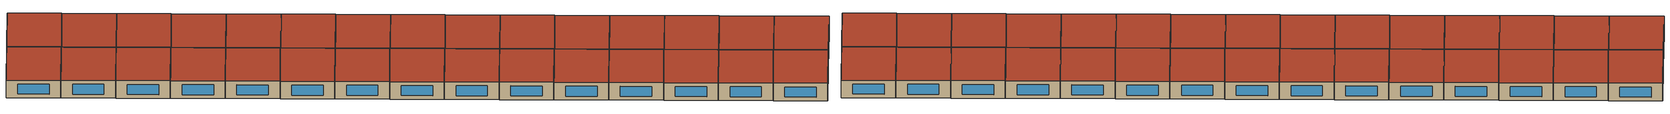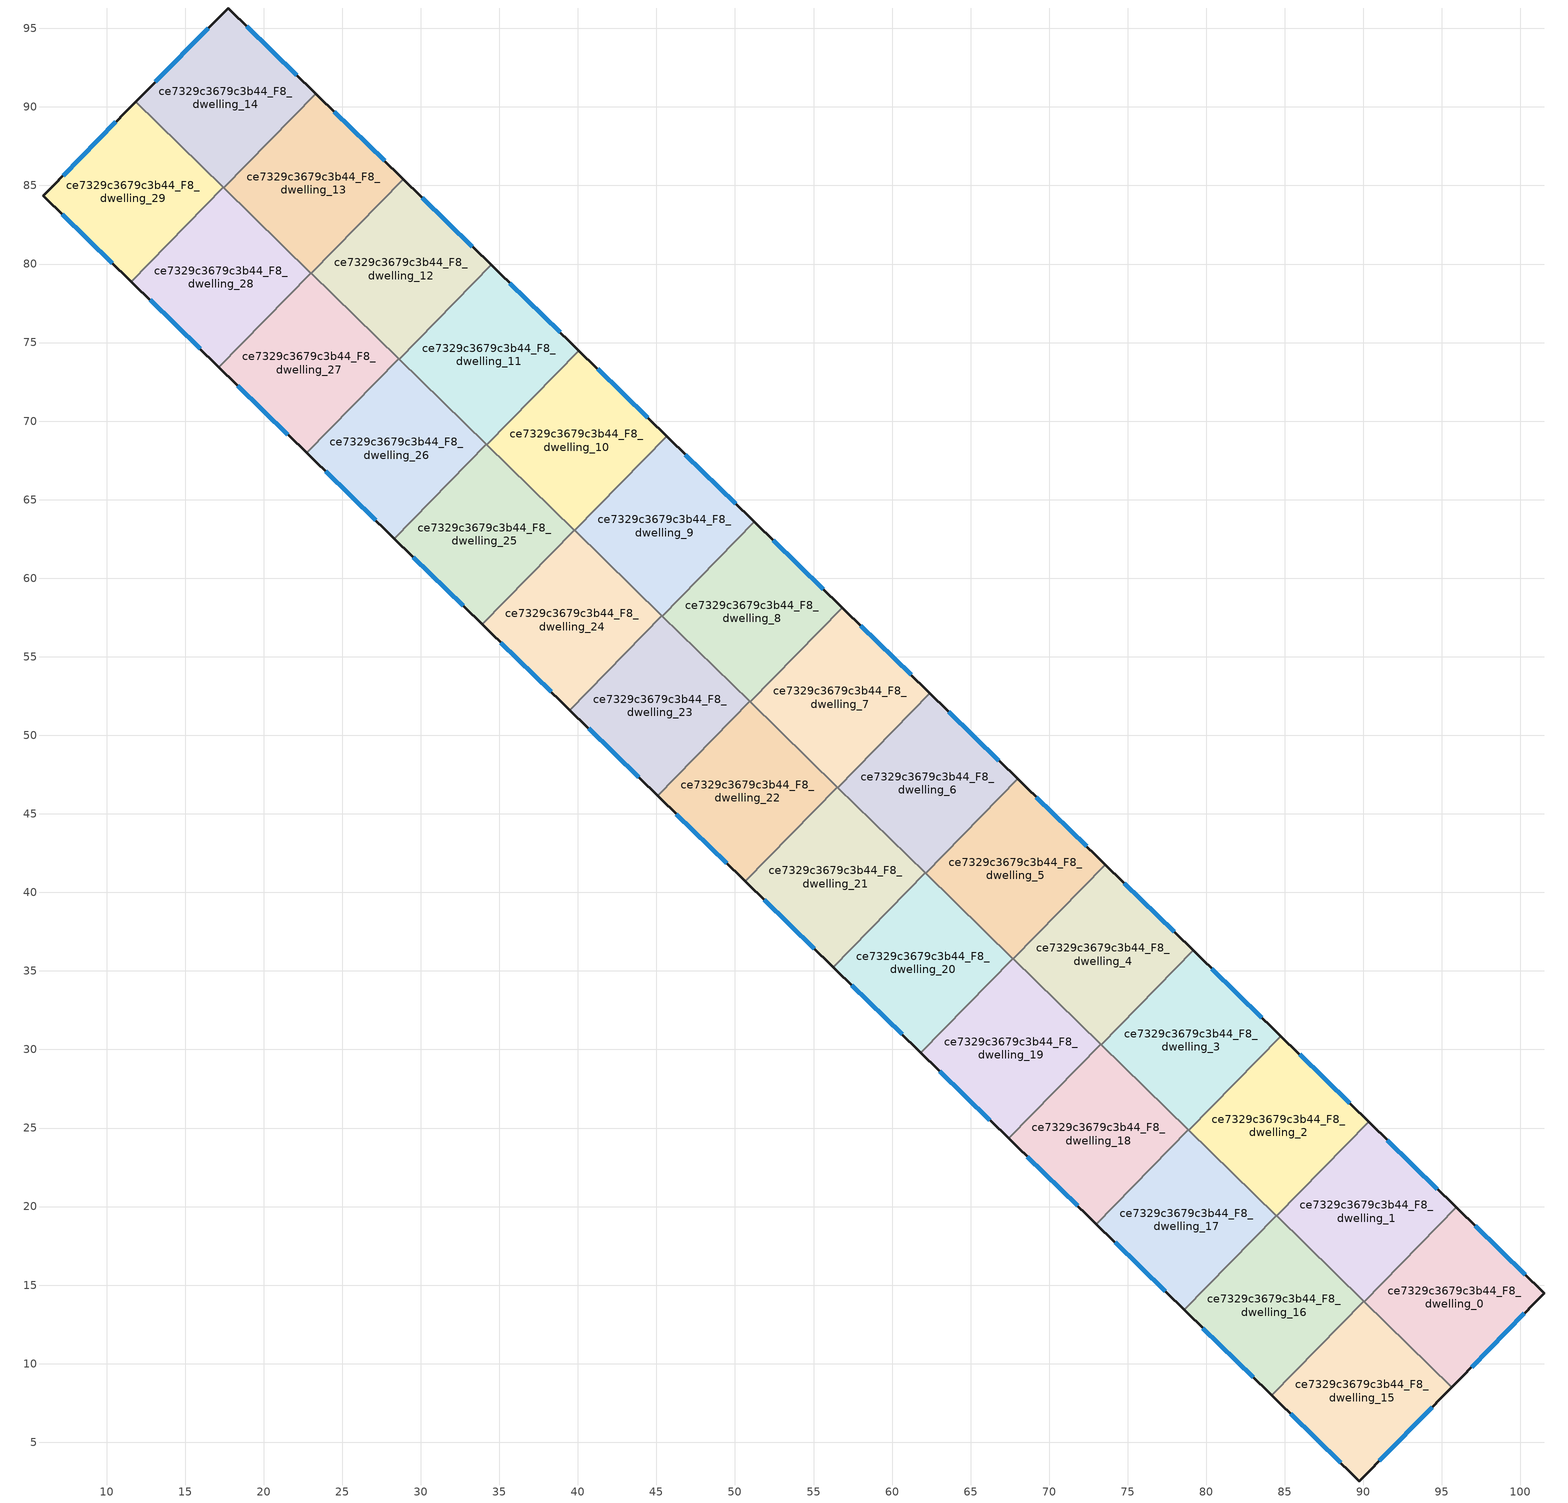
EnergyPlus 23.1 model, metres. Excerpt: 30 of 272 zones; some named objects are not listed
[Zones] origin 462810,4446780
ce7329c3679c3b44_F8_dwelling_0
 floor to ce7329c3679c3b44_F7_dwelling_0 (EU_floor_Construction): 101.51,14.48 95.64,8.51 90.06,13.95 95.92,19.95 z24
 wall outside (EU_wall_Construction): 95.64,8.51 101.51,14.48 95.92,19.95 z24:27
 wall to ce7329c3679c3b44_F8_dwelling_1 (EU_wall_Construction): 95.92,19.95 90.06,13.95 z24:27
 wall to ce7329c3679c3b44_F8_dwelling_15 (EU_wall_Construction): 90.06,13.95 95.64,8.51 z24:27
 window (EU_Window_Construction): 96.89,9.79 100.25,13.2 / 100.32,15.65 97.12,18.78 z24.64:26.36
 roof outside (EU_roof_Construction): 95.64,8.51 101.51,14.48 95.92,19.95 90.06,13.95 z27
ce7329c3679c3b44_F8_dwelling_1
 floor to ce7329c3679c3b44_F7_dwelling_1 (EU_floor_Construction): 95.92,19.95 90.06,13.95 84.47,19.41 90.33,25.4 z24
 wall outside (EU_wall_Construction): 95.92,19.95 90.33,25.4 z24:27
 wall to ce7329c3679c3b44_F8_dwelling_2 (EU_wall_Construction): 90.33,25.4 84.47,19.41 z24:27
 wall to ce7329c3679c3b44_F8_dwelling_16 (EU_wall_Construction): 84.47,19.41 90.04,13.97 z24:27
 wall to ce7329c3679c3b44_F8_dwelling_15 (EU_wall_Construction): 90.04,13.97 90.06,13.95 z24:27
 window (EU_Window_Construction): 94.72,21.12 91.53,24.23 z24.64:26.36
 roof outside (EU_roof_Construction): 90.06,13.95 95.92,19.95 90.33,25.4 84.47,19.41 z27
ce7329c3679c3b44_F8_dwelling_10
 floor to ce7329c3679c3b44_F7_dwelling_10 (EU_floor_Construction): 45.65,69.04 39.79,63.04 34.2,68.5 40.06,74.49 z24
 wall outside (EU_wall_Construction): 45.65,69.04 40.06,74.49 z24:27
 wall to ce7329c3679c3b44_F8_dwelling_9 (EU_wall_Construction): 39.79,63.04 45.65,69.04 z24:27
 wall to ce7329c3679c3b44_F8_dwelling_11 (EU_wall_Construction): 40.06,74.49 34.2,68.5 z24:27
 wall to ce7329c3679c3b44_F8_dwelling_25 (EU_wall_Construction): 34.2,68.5 39.77,63.06 z24:27
 wall to ce7329c3679c3b44_F8_dwelling_24 (EU_wall_Construction): 39.77,63.06 39.79,63.04 z24:27
 window (EU_Window_Construction): 44.45,70.21 41.26,73.32 z24.64:26.36
 roof outside (EU_roof_Construction): 39.79,63.04 45.65,69.04 40.06,74.49 34.2,68.5 z27
ce7329c3679c3b44_F8_dwelling_11
 floor to ce7329c3679c3b44_F7_dwelling_11 (EU_floor_Construction): 40.06,74.49 34.2,68.5 28.62,73.95 34.47,79.95 z24
 wall outside (EU_wall_Construction): 40.06,74.49 34.47,79.95 z24:27
 wall to ce7329c3679c3b44_F8_dwelling_12 (EU_wall_Construction): 34.47,79.95 28.62,73.95 z24:27
 wall to ce7329c3679c3b44_F8_dwelling_26 (EU_wall_Construction): 28.62,73.95 34.18,68.52 z24:27
 wall to ce7329c3679c3b44_F8_dwelling_25 (EU_wall_Construction): 34.18,68.52 34.2,68.49 z24:27
 window (EU_Window_Construction): 38.86,75.66 35.67,78.78 z24.64:26.36
 roof outside (EU_roof_Construction): 34.2,68.5 40.06,74.49 34.47,79.95 28.62,73.95 z27
ce7329c3679c3b44_F8_dwelling_12
 floor to ce7329c3679c3b44_F7_dwelling_12 (EU_floor_Construction): 34.47,79.95 28.62,73.95 23.03,79.4 28.89,85.4 z24
 wall outside (EU_wall_Construction): 34.47,79.95 28.89,85.4 z24:27
 wall to ce7329c3679c3b44_F8_dwelling_13 (EU_wall_Construction): 28.89,85.4 23.03,79.4 z24:27
 wall to ce7329c3679c3b44_F8_dwelling_27 (EU_wall_Construction): 23.03,79.4 28.6,73.97 z24:27
 wall to ce7329c3679c3b44_F8_dwelling_26 (EU_wall_Construction): 28.6,73.97 28.62,73.95 z24:27
 window (EU_Window_Construction): 33.28,81.12 30.09,84.23 z24.64:26.36
 roof outside (EU_roof_Construction): 28.62,73.95 34.47,79.95 28.89,85.4 23.03,79.4 z27
ce7329c3679c3b44_F8_dwelling_13
 floor to ce7329c3679c3b44_F7_dwelling_13 (EU_floor_Construction): 28.89,85.4 23.03,79.4 17.45,84.86 23.3,90.86 z24
 wall outside (EU_wall_Construction): 28.89,85.4 23.3,90.86 z24:27
 wall to ce7329c3679c3b44_F8_dwelling_14 (EU_wall_Construction): 23.3,90.86 17.45,84.86 z24:27
 wall to ce7329c3679c3b44_F8_dwelling_28 (EU_wall_Construction): 17.45,84.86 23.01,79.43 z24:27
 wall to ce7329c3679c3b44_F8_dwelling_27 (EU_wall_Construction): 23.01,79.43 23.03,79.4 z24:27
 window (EU_Window_Construction): 27.69,86.57 24.5,89.69 z24.64:26.36
 roof outside (EU_roof_Construction): 23.03,79.4 28.89,85.4 23.3,90.86 17.45,84.86 z27
ce7329c3679c3b44_F8_dwelling_14
 floor to ce7329c3679c3b44_F7_dwelling_14 (EU_floor_Construction): 23.3,90.86 17.45,84.86 11.85,90.32 17.73,96.3 z24
 wall outside (EU_wall_Construction): 23.3,90.86 17.73,96.3 11.85,90.32 z24:27
 wall to ce7329c3679c3b44_F8_dwelling_29 (EU_wall_Construction): 11.85,90.32 17.43,84.88 z24:27
 wall to ce7329c3679c3b44_F8_dwelling_28 (EU_wall_Construction): 17.42,84.88 17.45,84.86 z24:27
 window (EU_Window_Construction): 16.47,95.02 13.11,91.6 / 22.11,92.02 18.92,95.13 z24.64:26.36
 roof outside (EU_roof_Construction): 17.45,84.86 23.3,90.86 17.73,96.3 11.85,90.32 z27
ce7329c3679c3b44_F8_dwelling_15
 floor to ce7329c3679c3b44_F7_dwelling_15 (EU_floor_Construction): 95.64,8.51 89.76,2.53 84.18,7.97 90.04,13.97 z24
 wall outside (EU_wall_Construction): 84.18,7.97 89.76,2.53 95.64,8.51 z24:27
 wall to ce7329c3679c3b44_F8_dwelling_16 (EU_wall_Construction): 90.04,13.97 84.18,7.97 z24:27
 window (EU_Window_Construction): 91.02,3.81 94.38,7.23 / 85.38,6.81 88.56,3.7 z24.64:26.36
 roof outside (EU_roof_Construction): 89.76,2.53 95.64,8.51 90.04,13.97 84.18,7.97 z27
ce7329c3679c3b44_F8_dwelling_16
 floor to ce7329c3679c3b44_F7_dwelling_16 (EU_floor_Construction): 90.04,13.97 84.18,7.97 78.59,13.43 84.45,19.43 z24
 wall outside (EU_wall_Construction): 78.59,13.43 84.18,7.97 z24:27
 wall to ce7329c3679c3b44_F8_dwelling_17 (EU_wall_Construction): 84.45,19.43 78.59,13.43 z24:27
 wall to ce7329c3679c3b44_F8_dwelling_2 (EU_wall_Construction): 84.47,19.4 84.45,19.43 z24:27
 window (EU_Window_Construction): 79.79,12.26 82.98,9.14 z24.64:26.36
 roof outside (EU_roof_Construction): 84.18,7.97 90.04,13.97 84.45,19.43 78.59,13.43 z27
ce7329c3679c3b44_F8_dwelling_17
 floor to ce7329c3679c3b44_F7_dwelling_17 (EU_floor_Construction): 84.45,19.43 78.59,13.43 73.01,18.88 78.87,24.88 z24
 wall outside (EU_wall_Construction): 73.01,18.88 78.59,13.43 z24:27
 wall to ce7329c3679c3b44_F8_dwelling_18 (EU_wall_Construction): 78.87,24.88 73.01,18.88 z24:27
 wall to ce7329c3679c3b44_F8_dwelling_2 (EU_wall_Construction): 84.45,19.43 78.89,24.86 z24:27
 wall to ce7329c3679c3b44_F8_dwelling_3 (EU_wall_Construction): 78.89,24.86 78.87,24.88 z24:27
 window (EU_Window_Construction): 74.21,17.72 77.4,14.6 z24.64:26.36
 roof outside (EU_roof_Construction): 78.59,13.43 84.45,19.43 78.87,24.88 73.01,18.88 z27
ce7329c3679c3b44_F8_dwelling_18
 floor to ce7329c3679c3b44_F7_dwelling_18 (EU_floor_Construction): 78.87,24.88 73.01,18.88 67.42,24.34 73.28,30.34 z24
 wall outside (EU_wall_Construction): 67.42,24.34 73.01,18.88 z24:27
 wall to ce7329c3679c3b44_F8_dwelling_19 (EU_wall_Construction): 73.28,30.34 67.42,24.34 z24:27
 wall to ce7329c3679c3b44_F8_dwelling_3 (EU_wall_Construction): 78.87,24.88 73.3,30.31 z24:27
 wall to ce7329c3679c3b44_F8_dwelling_4 (EU_wall_Construction): 73.3,30.31 73.28,30.34 z24:27
 window (EU_Window_Construction): 68.62,23.17 71.81,20.05 z24.64:26.36
 roof outside (EU_roof_Construction): 73.01,18.88 78.87,24.88 73.28,30.34 67.42,24.34 z27
ce7329c3679c3b44_F8_dwelling_19
 floor to ce7329c3679c3b44_F7_dwelling_19 (EU_floor_Construction): 73.28,30.34 67.42,24.34 61.84,29.79 67.7,35.79 z24
 wall outside (EU_wall_Construction): 61.84,29.79 67.42,24.34 z24:27
 wall to ce7329c3679c3b44_F8_dwelling_20 (EU_wall_Construction): 67.7,35.79 61.84,29.79 z24:27
 wall to ce7329c3679c3b44_F8_dwelling_4 (EU_wall_Construction): 73.28,30.34 67.72,35.77 z24:27
 wall to ce7329c3679c3b44_F8_dwelling_5 (EU_wall_Construction): 67.72,35.77 67.7,35.79 z24:27
 window (EU_Window_Construction): 63.03,28.62 66.23,25.51 z24.64:26.36
 roof outside (EU_roof_Construction): 67.42,24.34 73.28,30.34 67.7,35.79 61.84,29.79 z27
ce7329c3679c3b44_F8_dwelling_2
 floor to ce7329c3679c3b44_F7_dwelling_2 (EU_floor_Construction): 90.33,25.4 84.47,19.41 78.89,24.86 84.75,30.86 z24
 wall outside (EU_wall_Construction): 90.33,25.4 84.75,30.86 z24:27
 wall to ce7329c3679c3b44_F8_dwelling_3 (EU_wall_Construction): 84.75,30.86 78.89,24.86 z24:27
 window (EU_Window_Construction): 89.14,26.57 85.94,29.69 z24.64:26.36
 roof outside (EU_roof_Construction): 84.47,19.41 90.33,25.4 84.75,30.86 78.89,24.86 z27
ce7329c3679c3b44_F8_dwelling_20
 floor to ce7329c3679c3b44_F7_dwelling_20 (EU_floor_Construction): 67.7,35.79 61.84,29.79 56.25,35.25 62.11,41.25 z24
 wall outside (EU_wall_Construction): 56.25,35.25 61.84,29.79 z24:27
 wall to ce7329c3679c3b44_F8_dwelling_21 (EU_wall_Construction): 62.11,41.25 56.25,35.25 z24:27
 wall to ce7329c3679c3b44_F8_dwelling_5 (EU_wall_Construction): 67.7,35.79 62.13,41.22 z24:27
 wall to ce7329c3679c3b44_F8_dwelling_6 (EU_wall_Construction): 62.13,41.22 62.11,41.24 z24:27
 window (EU_Window_Construction): 57.45,34.08 60.64,30.96 z24.64:26.36
 roof outside (EU_roof_Construction): 61.84,29.79 67.7,35.79 62.11,41.25 56.25,35.25 z27
ce7329c3679c3b44_F8_dwelling_21
 floor to ce7329c3679c3b44_F7_dwelling_21 (EU_floor_Construction): 62.11,41.25 56.25,35.25 50.67,40.7 56.52,46.7 z24
 wall outside (EU_wall_Construction): 50.67,40.7 56.25,35.25 z24:27
 wall to ce7329c3679c3b44_F8_dwelling_22 (EU_wall_Construction): 56.52,46.7 50.67,40.7 z24:27
 wall to ce7329c3679c3b44_F8_dwelling_6 (EU_wall_Construction): 62.11,41.25 56.55,46.68 z24:27
 wall to ce7329c3679c3b44_F8_dwelling_7 (EU_wall_Construction): 56.55,46.68 56.52,46.7 z24:27
 window (EU_Window_Construction): 51.86,39.53 55.06,36.42 z24.64:26.36
 roof outside (EU_roof_Construction): 56.25,35.25 62.11,41.25 56.52,46.7 50.67,40.7 z27
ce7329c3679c3b44_F8_dwelling_22
 floor to ce7329c3679c3b44_F7_dwelling_22 (EU_floor_Construction): 56.52,46.7 50.67,40.7 45.08,46.16 50.94,52.15 z24
 wall outside (EU_wall_Construction): 45.08,46.16 50.67,40.7 z24:27
 wall to ce7329c3679c3b44_F8_dwelling_23 (EU_wall_Construction): 50.94,52.15 45.08,46.16 z24:27
 wall to ce7329c3679c3b44_F8_dwelling_7 (EU_wall_Construction): 56.52,46.7 50.96,52.13 z24:27
 wall to ce7329c3679c3b44_F8_dwelling_8 (EU_wall_Construction): 50.96,52.13 50.94,52.15 z24:27
 window (EU_Window_Construction): 46.28,44.99 49.47,41.87 z24.64:26.36
 roof outside (EU_roof_Construction): 50.67,40.7 56.52,46.7 50.94,52.15 45.08,46.16 z27
ce7329c3679c3b44_F8_dwelling_23
 floor to ce7329c3679c3b44_F7_dwelling_23 (EU_floor_Construction): 50.94,52.15 45.08,46.16 39.5,51.61 45.35,57.61 z24
 wall outside (EU_wall_Construction): 39.5,51.61 45.08,46.16 z24:27
 wall to ce7329c3679c3b44_F8_dwelling_24 (EU_wall_Construction): 45.35,57.61 39.5,51.61 z24:27
 wall to ce7329c3679c3b44_F8_dwelling_8 (EU_wall_Construction): 50.94,52.15 45.38,57.59 z24:27
 wall to ce7329c3679c3b44_F8_dwelling_9 (EU_wall_Construction): 45.38,57.59 45.35,57.61 z24:27
 window (EU_Window_Construction): 40.69,50.44 43.88,47.32 z24.64:26.36
 roof outside (EU_roof_Construction): 45.08,46.16 50.94,52.15 45.35,57.61 39.5,51.61 z27
ce7329c3679c3b44_F8_dwelling_24
 floor to ce7329c3679c3b44_F7_dwelling_24 (EU_floor_Construction): 45.35,57.61 39.5,51.61 33.91,57.07 39.77,63.06 z24
 wall outside (EU_wall_Construction): 33.91,57.07 39.5,51.61 z24:27
 wall to ce7329c3679c3b44_F8_dwelling_25 (EU_wall_Construction): 39.77,63.06 33.91,57.07 z24:27
 wall to ce7329c3679c3b44_F8_dwelling_9 (EU_wall_Construction): 45.35,57.61 39.79,63.04 z24:27
 window (EU_Window_Construction): 35.11,55.9 38.3,52.78 z24.64:26.36
 roof outside (EU_roof_Construction): 39.5,51.61 45.35,57.61 39.77,63.06 33.91,57.07 z27
ce7329c3679c3b44_F8_dwelling_25
 floor to ce7329c3679c3b44_F7_dwelling_25 (EU_floor_Construction): 39.77,63.06 33.91,57.07 28.32,62.52 34.18,68.52 z24
 wall outside (EU_wall_Construction): 28.32,62.52 33.91,57.07 z24:27
 wall to ce7329c3679c3b44_F8_dwelling_26 (EU_wall_Construction): 34.18,68.52 28.32,62.52 z24:27
 window (EU_Window_Construction): 29.52,61.35 32.71,58.23 z24.64:26.36
 roof outside (EU_roof_Construction): 33.91,57.07 39.77,63.06 34.18,68.52 28.32,62.52 z27
ce7329c3679c3b44_F8_dwelling_26
 floor to ce7329c3679c3b44_F7_dwelling_26 (EU_floor_Construction): 34.18,68.52 28.32,62.52 22.74,67.97 28.6,73.97 z24
 wall outside (EU_wall_Construction): 22.74,67.97 28.32,62.52 z24:27
 wall to ce7329c3679c3b44_F8_dwelling_27 (EU_wall_Construction): 28.6,73.97 22.74,67.97 z24:27
 window (EU_Window_Construction): 23.94,66.8 27.13,63.69 z24.64:26.36
 roof outside (EU_roof_Construction): 28.32,62.52 34.18,68.52 28.6,73.97 22.74,67.97 z27
ce7329c3679c3b44_F8_dwelling_27
 floor to ce7329c3679c3b44_F7_dwelling_27 (EU_floor_Construction): 28.6,73.97 22.74,67.97 17.15,73.43 23.01,79.43 z24
 wall outside (EU_wall_Construction): 17.15,73.43 22.74,67.97 z24:27
 wall to ce7329c3679c3b44_F8_dwelling_28 (EU_wall_Construction): 23.01,79.43 17.15,73.43 z24:27
 window (EU_Window_Construction): 18.35,72.26 21.54,69.14 z24.64:26.36
 roof outside (EU_roof_Construction): 22.74,67.97 28.6,73.97 23.01,79.43 17.15,73.43 z27
ce7329c3679c3b44_F8_dwelling_28
 floor to ce7329c3679c3b44_F7_dwelling_28 (EU_floor_Construction): 23.01,79.43 17.15,73.43 11.57,78.88 17.42,84.88 z24
 wall outside (EU_wall_Construction): 11.57,78.88 17.15,73.43 z24:27
 wall to ce7329c3679c3b44_F8_dwelling_29 (EU_wall_Construction): 17.42,84.88 11.57,78.88 z24:27
 window (EU_Window_Construction): 12.76,77.71 15.96,74.6 z24.64:26.36
 roof outside (EU_roof_Construction): 17.15,73.43 23.01,79.43 17.42,84.88 11.57,78.88 z27
ce7329c3679c3b44_F8_dwelling_29
 floor to ce7329c3679c3b44_F7_dwelling_29 (EU_floor_Construction): 17.42,84.88 11.57,78.88 5.97,84.35 11.85,90.32 z24
 wall outside (EU_wall_Construction): 11.85,90.32 5.97,84.35 11.57,78.88 z24:27
 window (EU_Window_Construction): 7.17,83.18 10.37,80.05 / 10.59,89.04 7.23,85.63 z24.64:26.36
 roof outside (EU_roof_Construction): 11.57,78.88 17.42,84.88 11.85,90.32 5.97,84.35 z27
ce7329c3679c3b44_F8_dwelling_3
 floor to ce7329c3679c3b44_F7_dwelling_3 (EU_floor_Construction): 84.75,30.86 78.89,24.86 73.3,30.31 79.16,36.31 z24
 wall outside (EU_wall_Construction): 84.75,30.86 79.16,36.31 z24:27
 wall to ce7329c3679c3b44_F8_dwelling_4 (EU_wall_Construction): 79.16,36.31 73.3,30.31 z24:27
 window (EU_Window_Construction): 83.55,32.03 80.36,35.14 z24.64:26.36
 roof outside (EU_roof_Construction): 78.89,24.86 84.75,30.86 79.16,36.31 73.3,30.31 z27
ce7329c3679c3b44_F8_dwelling_4
 floor to ce7329c3679c3b44_F7_dwelling_4 (EU_floor_Construction): 79.16,36.31 73.3,30.31 67.72,35.77 73.58,41.77 z24
 wall outside (EU_wall_Construction): 79.16,36.31 73.58,41.77 z24:27
 wall to ce7329c3679c3b44_F8_dwelling_5 (EU_wall_Construction): 73.58,41.77 67.72,35.77 z24:27
 window (EU_Window_Construction): 77.96,37.48 74.77,40.6 z24.64:26.36
 roof outside (EU_roof_Construction): 73.3,30.31 79.16,36.31 73.58,41.77 67.72,35.77 z27
ce7329c3679c3b44_F8_dwelling_5
 floor to ce7329c3679c3b44_F7_dwelling_5 (EU_floor_Construction): 73.58,41.77 67.72,35.77 62.13,41.22 67.99,47.22 z24
 wall outside (EU_wall_Construction): 73.58,41.77 67.99,47.22 z24:27
 wall to ce7329c3679c3b44_F8_dwelling_6 (EU_wall_Construction): 67.99,47.22 62.13,41.22 z24:27
 window (EU_Window_Construction): 72.38,42.93 69.19,46.05 z24.64:26.36
 roof outside (EU_roof_Construction): 67.72,35.77 73.58,41.77 67.99,47.22 62.13,41.22 z27
ce7329c3679c3b44_F8_dwelling_6
 floor to ce7329c3679c3b44_F7_dwelling_6 (EU_floor_Construction): 67.99,47.22 62.13,41.22 56.55,46.68 62.4,52.67 z24
 wall outside (EU_wall_Construction): 67.99,47.22 62.4,52.67 z24:27
 wall to ce7329c3679c3b44_F8_dwelling_7 (EU_wall_Construction): 62.4,52.67 56.55,46.68 z24:27
 window (EU_Window_Construction): 66.79,48.39 63.6,51.51 z24.64:26.36
 roof outside (EU_roof_Construction): 62.13,41.22 67.99,47.22 62.4,52.67 56.55,46.68 z27
ce7329c3679c3b44_F8_dwelling_7
 floor to ce7329c3679c3b44_F7_dwelling_7 (EU_floor_Construction): 62.4,52.67 56.55,46.68 50.96,52.13 56.82,58.13 z24
 wall outside (EU_wall_Construction): 62.4,52.67 56.82,58.13 z24:27
 wall to ce7329c3679c3b44_F8_dwelling_8 (EU_wall_Construction): 56.82,58.13 50.96,52.13 z24:27
 window (EU_Window_Construction): 61.21,53.84 58.01,56.96 z24.64:26.36
 roof outside (EU_roof_Construction): 56.55,46.68 62.4,52.67 56.82,58.13 50.96,52.13 z27
ce7329c3679c3b44_F8_dwelling_8
 floor to ce7329c3679c3b44_F7_dwelling_8 (EU_floor_Construction): 56.82,58.13 50.96,52.13 45.38,57.59 51.23,63.58 z24
 wall outside (EU_wall_Construction): 56.82,58.13 51.23,63.58 z24:27
 wall to ce7329c3679c3b44_F8_dwelling_9 (EU_wall_Construction): 51.23,63.58 45.38,57.59 z24:27
 window (EU_Window_Construction): 55.62,59.3 52.43,62.41 z24.64:26.36
 roof outside (EU_roof_Construction): 50.96,52.13 56.82,58.13 51.23,63.58 45.38,57.59 z27
ce7329c3679c3b44_F8_dwelling_9
 floor to ce7329c3679c3b44_F7_dwelling_9 (EU_floor_Construction): 51.23,63.58 45.38,57.59 39.79,63.04 45.65,69.04 z24
 wall outside (EU_wall_Construction): 51.23,63.58 45.65,69.04 z24:27
 window (EU_Window_Construction): 50.04,64.75 46.84,67.87 z24.64:26.36
 roof outside (EU_roof_Construction): 45.38,57.59 51.23,63.58 45.65,69.04 39.79,63.04 z27
[Building]
EU S2 Campaign: North Axis=0; Terrain=City; Solar Distribution=FullExterior
[Site:Location]
Yerevan-Zvartnots.Intl.AP: Latitude=40.15; Longitude=44.383; Time Zone=4; Elevation=854
[SizingPeriod:WeatherFileDays]
AnnualSizingPeriod: Begin Month=1; Begin Day of Month=1; End Month=12; End Day of Month=31; Day of Week for Start Day=Monday; Use Weather File Daylight Saving Period=No; Use Weather File Rain and Snow Indicators=No
[MATERIAL]
EU_InternalMass_Material: Roughness=MediumRough; Thickness=0.1; Conductivity=1; Density=1800; Specific Heat=900; Thermal Absorptance=0.9; Solar Absorptance=0.7; Visible Absorptance=0.7
[MATERIAL:NOMASS] Roughness=MediumRough; Thermal Absorptance=0.9; Solar Absorptance=0.7; Visible Absorptance=0.7
Name | Thermal Resistance
EU_wall_NoMass | 1.05043
EU_roof_NoMass | 1.45357
EU_floor_NoMass | 0.478065
[WINDOWMATERIAL:SIMPLEGLAZINGSYSTEM]
EU_Window_SimpleGlazing: UFactor=2.5566; Solar Heat Gain Coefficient=0.75; Visible Transmittance=0.75
[CONSTRUCTION]
EU_wall_Construction: EU_wall_NoMass
EU_roof_Construction: EU_roof_NoMass
EU_floor_Construction: EU_floor_NoMass
EU_Window_Construction: EU_Window_SimpleGlazing
EU_InternalMass_Construction: EU_InternalMass_Material
[ZONE] Type=1; Multiplier=1; Ceiling Height=autocalculate; Floor Area=autocalculate; Part of Total Floor Area=Yes
Name | Volume
ce7329c3679c3b44_F8_dwelling_0; ce7329c3679c3b44_F8_dwelling_15 | 196.343
ce7329c3679c3b44_F8_dwelling_1 | 196.312
ce7329c3679c3b44_F8_dwelling_10; ce7329c3679c3b44_F8_dwelling_27 | 196.364
ce7329c3679c3b44_F8_dwelling_11; ce7329c3679c3b44_F8_dwelling_16; ce7329c3679c3b44_F8_dwelling_2; ce7329c3679c3b44_F8_dwelling_20; ce7329c3679c3b44_F8_dwelling_21; ce7329c3679c3b44_F8_dwelling_25; ce7329c3679c3b44_F8_dwelling_5; ce7329c3679c3b44_F8_dwelling_7 | 196.347
ce7329c3679c3b44_F8_dwelling_12; ce7329c3679c3b44_F8_dwelling_26; ce7329c3679c3b44_F8_dwelling_28; ce7329c3679c3b44_F8_dwelling_3 | 196.329
ce7329c3679c3b44_F8_dwelling_13; ce7329c3679c3b44_F8_dwelling_17; ce7329c3679c3b44_F8_dwelling_18; ce7329c3679c3b44_F8_dwelling_22; ce7329c3679c3b44_F8_dwelling_8; ce7329c3679c3b44_F8_dwelling_9 | 196.33
ce7329c3679c3b44_F8_dwelling_14 | 196.325
ce7329c3679c3b44_F8_dwelling_19; ce7329c3679c3b44_F8_dwelling_24 | 196.365
ce7329c3679c3b44_F8_dwelling_23 | 196.328
ce7329c3679c3b44_F8_dwelling_29 | 196.342
ce7329c3679c3b44_F8_dwelling_4 | 196.348
ce7329c3679c3b44_F8_dwelling_6 | 196.3125
[INTERNALMASS] Construction=EU_InternalMass_Construction
Name | Zone or ZoneList | Surface Area
ce7329c3679c3b44_F8_dwelling_0_EU_InternalMass | ce7329c3679c3b44_F8_dwelling_0 | 65.4476
ce7329c3679c3b44_F8_dwelling_1_EU_InternalMass | ce7329c3679c3b44_F8_dwelling_1 | 65.4373
ce7329c3679c3b44_F8_dwelling_2_EU_InternalMass | ce7329c3679c3b44_F8_dwelling_2 | 65.449
ce7329c3679c3b44_F8_dwelling_3_EU_InternalMass | ce7329c3679c3b44_F8_dwelling_3 | 65.443
ce7329c3679c3b44_F8_dwelling_4_EU_InternalMass | ce7329c3679c3b44_F8_dwelling_4 | 65.449
ce7329c3679c3b44_F8_dwelling_5_EU_InternalMass | ce7329c3679c3b44_F8_dwelling_5 | 65.449
ce7329c3679c3b44_F8_dwelling_6_EU_InternalMass | ce7329c3679c3b44_F8_dwelling_6 | 65.4373
ce7329c3679c3b44_F8_dwelling_7_EU_InternalMass | ce7329c3679c3b44_F8_dwelling_7 | 65.449
ce7329c3679c3b44_F8_dwelling_8_EU_InternalMass | ce7329c3679c3b44_F8_dwelling_8 | 65.4433
ce7329c3679c3b44_F8_dwelling_9_EU_InternalMass | ce7329c3679c3b44_F8_dwelling_9 | 65.4433
ce7329c3679c3b44_F8_dwelling_10_EU_InternalMass | ce7329c3679c3b44_F8_dwelling_10 | 65.4548
ce7329c3679c3b44_F8_dwelling_11_EU_InternalMass | ce7329c3679c3b44_F8_dwelling_11 | 65.4489
ce7329c3679c3b44_F8_dwelling_12_EU_InternalMass | ce7329c3679c3b44_F8_dwelling_12 | 65.4429
ce7329c3679c3b44_F8_dwelling_13_EU_InternalMass | ce7329c3679c3b44_F8_dwelling_13 | 65.4433
ce7329c3679c3b44_F8_dwelling_14_EU_InternalMass | ce7329c3679c3b44_F8_dwelling_14 | 65.4419
ce7329c3679c3b44_F8_dwelling_15_EU_InternalMass | ce7329c3679c3b44_F8_dwelling_15 | 65.4476
ce7329c3679c3b44_F8_dwelling_16_EU_InternalMass | ce7329c3679c3b44_F8_dwelling_16 | 65.449
ce7329c3679c3b44_F8_dwelling_17_EU_InternalMass | ce7329c3679c3b44_F8_dwelling_17 | 65.4433
ce7329c3679c3b44_F8_dwelling_18_EU_InternalMass | ce7329c3679c3b44_F8_dwelling_18 | 65.4433
ce7329c3679c3b44_F8_dwelling_19_EU_InternalMass | ce7329c3679c3b44_F8_dwelling_19 | 65.4548
ce7329c3679c3b44_F8_dwelling_20_EU_InternalMass | ce7329c3679c3b44_F8_dwelling_20 | 65.4489
ce7329c3679c3b44_F8_dwelling_21_EU_InternalMass | ce7329c3679c3b44_F8_dwelling_21 | 65.449
ce7329c3679c3b44_F8_dwelling_22_EU_InternalMass | ce7329c3679c3b44_F8_dwelling_22 | 65.4432
ce7329c3679c3b44_F8_dwelling_23_EU_InternalMass | ce7329c3679c3b44_F8_dwelling_23 | 65.4429
ce7329c3679c3b44_F8_dwelling_24_EU_InternalMass | ce7329c3679c3b44_F8_dwelling_24 | 65.4548
ce7329c3679c3b44_F8_dwelling_25_EU_InternalMass | ce7329c3679c3b44_F8_dwelling_25 | 65.4489
ce7329c3679c3b44_F8_dwelling_26_EU_InternalMass | ce7329c3679c3b44_F8_dwelling_26 | 65.4429
ce7329c3679c3b44_F8_dwelling_27_EU_InternalMass | ce7329c3679c3b44_F8_dwelling_27 | 65.4548
ce7329c3679c3b44_F8_dwelling_28_EU_InternalMass | ce7329c3679c3b44_F8_dwelling_28 | 65.4429
ce7329c3679c3b44_F8_dwelling_29_EU_InternalMass | ce7329c3679c3b44_F8_dwelling_29 | 65.4472
[OTHEREQUIPMENT] Fuel Type=Electricity; Design Level Calculation Method=Watts/Area; Power per Zone Floor Area=1; Fraction Latent=0; Fraction Radiant=0; Fraction Lost=0; Carbon Dioxide Generation Rate=0; EndUse Subcategory=EU_Step8_InternalGains
Name | Zone or ZoneList or Space or SpaceList | Schedule
EU_Step8_InternalGain_ce7329c3679c3b44_F8_dwelling_0_f000 | ce7329c3679c3b44_F8_dwelling_0 | EU_Step8_GainSchedule_ce7329c3679c3b44_F8_dwelling_0_f000
EU_Step8_InternalGain_ce7329c3679c3b44_F8_dwelling_1_f000 | ce7329c3679c3b44_F8_dwelling_1 | EU_Step8_GainSchedule_ce7329c3679c3b44_F8_dwelling_1_f000
EU_Step8_InternalGain_ce7329c3679c3b44_F8_dwelling_2_f000 | ce7329c3679c3b44_F8_dwelling_2 | EU_Step8_GainSchedule_ce7329c3679c3b44_F8_dwelling_2_f000
EU_Step8_InternalGain_ce7329c3679c3b44_F8_dwelling_3_f000 | ce7329c3679c3b44_F8_dwelling_3 | EU_Step8_GainSchedule_ce7329c3679c3b44_F8_dwelling_3_f000
EU_Step8_InternalGain_ce7329c3679c3b44_F8_dwelling_4_f000 | ce7329c3679c3b44_F8_dwelling_4 | EU_Step8_GainSchedule_ce7329c3679c3b44_F8_dwelling_4_f000
EU_Step8_InternalGain_ce7329c3679c3b44_F8_dwelling_5_f000 | ce7329c3679c3b44_F8_dwelling_5 | EU_Step8_GainSchedule_ce7329c3679c3b44_F8_dwelling_5_f000
EU_Step8_InternalGain_ce7329c3679c3b44_F8_dwelling_6_f000 | ce7329c3679c3b44_F8_dwelling_6 | EU_Step8_GainSchedule_ce7329c3679c3b44_F8_dwelling_6_f000
EU_Step8_InternalGain_ce7329c3679c3b44_F8_dwelling_7_f000 | ce7329c3679c3b44_F8_dwelling_7 | EU_Step8_GainSchedule_ce7329c3679c3b44_F8_dwelling_7_f000
EU_Step8_InternalGain_ce7329c3679c3b44_F8_dwelling_8_f000 | ce7329c3679c3b44_F8_dwelling_8 | EU_Step8_GainSchedule_ce7329c3679c3b44_F8_dwelling_8_f000
EU_Step8_InternalGain_ce7329c3679c3b44_F8_dwelling_9_f000 | ce7329c3679c3b44_F8_dwelling_9 | EU_Step8_GainSchedule_ce7329c3679c3b44_F8_dwelling_9_f000
EU_Step8_InternalGain_ce7329c3679c3b44_F8_dwelling_10_f000 | ce7329c3679c3b44_F8_dwelling_10 | EU_Step8_GainSchedule_ce7329c3679c3b44_F8_dwelling_10_f000
EU_Step8_InternalGain_ce7329c3679c3b44_F8_dwelling_11_f000 | ce7329c3679c3b44_F8_dwelling_11 | EU_Step8_GainSchedule_ce7329c3679c3b44_F8_dwelling_11_f000
EU_Step8_InternalGain_ce7329c3679c3b44_F8_dwelling_12_f000 | ce7329c3679c3b44_F8_dwelling_12 | EU_Step8_GainSchedule_ce7329c3679c3b44_F8_dwelling_12_f000
EU_Step8_InternalGain_ce7329c3679c3b44_F8_dwelling_13_f000 | ce7329c3679c3b44_F8_dwelling_13 | EU_Step8_GainSchedule_ce7329c3679c3b44_F8_dwelling_13_f000
EU_Step8_InternalGain_ce7329c3679c3b44_F8_dwelling_14_f000 | ce7329c3679c3b44_F8_dwelling_14 | EU_Step8_GainSchedule_ce7329c3679c3b44_F8_dwelling_14_f000
EU_Step8_InternalGain_ce7329c3679c3b44_F8_dwelling_15_f000 | ce7329c3679c3b44_F8_dwelling_15 | EU_Step8_GainSchedule_ce7329c3679c3b44_F8_dwelling_15_f000
EU_Step8_InternalGain_ce7329c3679c3b44_F8_dwelling_16_f000 | ce7329c3679c3b44_F8_dwelling_16 | EU_Step8_GainSchedule_ce7329c3679c3b44_F8_dwelling_16_f000
EU_Step8_InternalGain_ce7329c3679c3b44_F8_dwelling_17_f000 | ce7329c3679c3b44_F8_dwelling_17 | EU_Step8_GainSchedule_ce7329c3679c3b44_F8_dwelling_17_f000
EU_Step8_InternalGain_ce7329c3679c3b44_F8_dwelling_18_f000 | ce7329c3679c3b44_F8_dwelling_18 | EU_Step8_GainSchedule_ce7329c3679c3b44_F8_dwelling_18_f000
EU_Step8_InternalGain_ce7329c3679c3b44_F8_dwelling_19_f000 | ce7329c3679c3b44_F8_dwelling_19 | EU_Step8_GainSchedule_ce7329c3679c3b44_F8_dwelling_19_f000
EU_Step8_InternalGain_ce7329c3679c3b44_F8_dwelling_20_f000 | ce7329c3679c3b44_F8_dwelling_20 | EU_Step8_GainSchedule_ce7329c3679c3b44_F8_dwelling_20_f000
EU_Step8_InternalGain_ce7329c3679c3b44_F8_dwelling_21_f000 | ce7329c3679c3b44_F8_dwelling_21 | EU_Step8_GainSchedule_ce7329c3679c3b44_F8_dwelling_21_f000
EU_Step8_InternalGain_ce7329c3679c3b44_F8_dwelling_22_f000 | ce7329c3679c3b44_F8_dwelling_22 | EU_Step8_GainSchedule_ce7329c3679c3b44_F8_dwelling_22_f000
EU_Step8_InternalGain_ce7329c3679c3b44_F8_dwelling_23_f000 | ce7329c3679c3b44_F8_dwelling_23 | EU_Step8_GainSchedule_ce7329c3679c3b44_F8_dwelling_23_f000
EU_Step8_InternalGain_ce7329c3679c3b44_F8_dwelling_24_f000 | ce7329c3679c3b44_F8_dwelling_24 | EU_Step8_GainSchedule_ce7329c3679c3b44_F8_dwelling_24_f000
EU_Step8_InternalGain_ce7329c3679c3b44_F8_dwelling_25_f000 | ce7329c3679c3b44_F8_dwelling_25 | EU_Step8_GainSchedule_ce7329c3679c3b44_F8_dwelling_25_f000
EU_Step8_InternalGain_ce7329c3679c3b44_F8_dwelling_26_f000 | ce7329c3679c3b44_F8_dwelling_26 | EU_Step8_GainSchedule_ce7329c3679c3b44_F8_dwelling_26_f000
EU_Step8_InternalGain_ce7329c3679c3b44_F8_dwelling_27_f000 | ce7329c3679c3b44_F8_dwelling_27 | EU_Step8_GainSchedule_ce7329c3679c3b44_F8_dwelling_27_f000
EU_Step8_InternalGain_ce7329c3679c3b44_F8_dwelling_28_f000 | ce7329c3679c3b44_F8_dwelling_28 | EU_Step8_GainSchedule_ce7329c3679c3b44_F8_dwelling_28_f000
EU_Step8_InternalGain_ce7329c3679c3b44_F8_dwelling_29_f000 | ce7329c3679c3b44_F8_dwelling_29 | EU_Step8_GainSchedule_ce7329c3679c3b44_F8_dwelling_29_f000
[ZONEVENTILATION:DESIGNFLOWRATE] Schedule=EU_AlwaysOn; Design Flow Rate Calculation Method=AirChanges/Hour; Air Changes per Hour=0.557805; Ventilation Type=Natural; Fan Pressure Rise=0; Fan Total Efficiency=1; Constant Term Coefficient=1; Temperature Term Coefficient=0; Velocity Term Coefficient=0; Velocity Squared Term Coefficient=0; Minimum Indoor Temperature=-100; Maximum Indoor Temperature=100; Delta Temperature=-100; Minimum Outdoor Temperature=-100; Maximum Outdoor Temperature=100; Maximum Wind Speed=40
Name | Zone or ZoneList or Space or SpaceList
EU_ConstantAir_ce7329c3679c3b44_F8_dwelling_0 | ce7329c3679c3b44_F8_dwelling_0
EU_ConstantAir_ce7329c3679c3b44_F8_dwelling_1 | ce7329c3679c3b44_F8_dwelling_1
EU_ConstantAir_ce7329c3679c3b44_F8_dwelling_2 | ce7329c3679c3b44_F8_dwelling_2
EU_ConstantAir_ce7329c3679c3b44_F8_dwelling_3 | ce7329c3679c3b44_F8_dwelling_3
EU_ConstantAir_ce7329c3679c3b44_F8_dwelling_4 | ce7329c3679c3b44_F8_dwelling_4
EU_ConstantAir_ce7329c3679c3b44_F8_dwelling_5 | ce7329c3679c3b44_F8_dwelling_5
EU_ConstantAir_ce7329c3679c3b44_F8_dwelling_6 | ce7329c3679c3b44_F8_dwelling_6
EU_ConstantAir_ce7329c3679c3b44_F8_dwelling_7 | ce7329c3679c3b44_F8_dwelling_7
EU_ConstantAir_ce7329c3679c3b44_F8_dwelling_8 | ce7329c3679c3b44_F8_dwelling_8
EU_ConstantAir_ce7329c3679c3b44_F8_dwelling_9 | ce7329c3679c3b44_F8_dwelling_9
EU_ConstantAir_ce7329c3679c3b44_F8_dwelling_10 | ce7329c3679c3b44_F8_dwelling_10
EU_ConstantAir_ce7329c3679c3b44_F8_dwelling_11 | ce7329c3679c3b44_F8_dwelling_11
EU_ConstantAir_ce7329c3679c3b44_F8_dwelling_12 | ce7329c3679c3b44_F8_dwelling_12
EU_ConstantAir_ce7329c3679c3b44_F8_dwelling_13 | ce7329c3679c3b44_F8_dwelling_13
EU_ConstantAir_ce7329c3679c3b44_F8_dwelling_14 | ce7329c3679c3b44_F8_dwelling_14
EU_ConstantAir_ce7329c3679c3b44_F8_dwelling_15 | ce7329c3679c3b44_F8_dwelling_15
EU_ConstantAir_ce7329c3679c3b44_F8_dwelling_16 | ce7329c3679c3b44_F8_dwelling_16
EU_ConstantAir_ce7329c3679c3b44_F8_dwelling_17 | ce7329c3679c3b44_F8_dwelling_17
EU_ConstantAir_ce7329c3679c3b44_F8_dwelling_18 | ce7329c3679c3b44_F8_dwelling_18
EU_ConstantAir_ce7329c3679c3b44_F8_dwelling_19 | ce7329c3679c3b44_F8_dwelling_19
EU_ConstantAir_ce7329c3679c3b44_F8_dwelling_20 | ce7329c3679c3b44_F8_dwelling_20
EU_ConstantAir_ce7329c3679c3b44_F8_dwelling_21 | ce7329c3679c3b44_F8_dwelling_21
EU_ConstantAir_ce7329c3679c3b44_F8_dwelling_22 | ce7329c3679c3b44_F8_dwelling_22
EU_ConstantAir_ce7329c3679c3b44_F8_dwelling_23 | ce7329c3679c3b44_F8_dwelling_23
EU_ConstantAir_ce7329c3679c3b44_F8_dwelling_24 | ce7329c3679c3b44_F8_dwelling_24
EU_ConstantAir_ce7329c3679c3b44_F8_dwelling_25 | ce7329c3679c3b44_F8_dwelling_25
EU_ConstantAir_ce7329c3679c3b44_F8_dwelling_26 | ce7329c3679c3b44_F8_dwelling_26
EU_ConstantAir_ce7329c3679c3b44_F8_dwelling_27 | ce7329c3679c3b44_F8_dwelling_27
EU_ConstantAir_ce7329c3679c3b44_F8_dwelling_28 | ce7329c3679c3b44_F8_dwelling_28
EU_ConstantAir_ce7329c3679c3b44_F8_dwelling_29 | ce7329c3679c3b44_F8_dwelling_29
[HVACTEMPLATE:ZONE:IDEALLOADSAIRSYSTEM] System Availability Schedule=EU_AlwaysOn; Maximum Heating Supply Air Temperature=50; Minimum Cooling Supply Air Temperature=13; Maximum Heating Supply Air Humidity Ratio=0.0156; Minimum Cooling Supply Air Humidity Ratio=0.0077; Heating Limit=NoLimit; Cooling Limit=NoLimit; Heating Availability Schedule=EU_AlwaysOn; Cooling Availability Schedule=EU_CoolingOff; Dehumidification Control Type=ConstantSensibleHeatRatio; Cooling Sensible Heat Ratio=0.7; Dehumidification Setpoint=60; Humidification Control Type=None; Humidification Setpoint=30; Outdoor Air Method=None; Outdoor Air Flow Rate per Person=0.00944; Outdoor Air Flow Rate per Zone Floor Area=0; Outdoor Air Flow Rate per Zone=0; Demand Controlled Ventilation Type=None; Outdoor Air Economizer Type=NoEconomizer; Heat Recovery Type=None; Sensible Heat Recovery Effectiveness=0.7; Latent Heat Recovery Effectiveness=0.65
Name | Template Thermostat
ce7329c3679c3b44_F8_dwelling_0 | EU_HeatOnly_ce7329c3679c3b44_F8_dwelling_0
ce7329c3679c3b44_F8_dwelling_1 | EU_HeatOnly_ce7329c3679c3b44_F8_dwelling_1
ce7329c3679c3b44_F8_dwelling_2 | EU_HeatOnly_ce7329c3679c3b44_F8_dwelling_2
ce7329c3679c3b44_F8_dwelling_3 | EU_HeatOnly_ce7329c3679c3b44_F8_dwelling_3
ce7329c3679c3b44_F8_dwelling_4 | EU_HeatOnly_ce7329c3679c3b44_F8_dwelling_4
ce7329c3679c3b44_F8_dwelling_5 | EU_HeatOnly_ce7329c3679c3b44_F8_dwelling_5
ce7329c3679c3b44_F8_dwelling_6 | EU_HeatOnly_ce7329c3679c3b44_F8_dwelling_6
ce7329c3679c3b44_F8_dwelling_7 | EU_HeatOnly_ce7329c3679c3b44_F8_dwelling_7
ce7329c3679c3b44_F8_dwelling_8 | EU_HeatOnly_ce7329c3679c3b44_F8_dwelling_8
ce7329c3679c3b44_F8_dwelling_9 | EU_HeatOnly_ce7329c3679c3b44_F8_dwelling_9
ce7329c3679c3b44_F8_dwelling_10 | EU_HeatOnly_ce7329c3679c3b44_F8_dwelling_10
ce7329c3679c3b44_F8_dwelling_11 | EU_HeatOnly_ce7329c3679c3b44_F8_dwelling_11
ce7329c3679c3b44_F8_dwelling_12 | EU_HeatOnly_ce7329c3679c3b44_F8_dwelling_12
ce7329c3679c3b44_F8_dwelling_13 | EU_HeatOnly_ce7329c3679c3b44_F8_dwelling_13
ce7329c3679c3b44_F8_dwelling_14 | EU_HeatOnly_ce7329c3679c3b44_F8_dwelling_14
ce7329c3679c3b44_F8_dwelling_15 | EU_HeatOnly_ce7329c3679c3b44_F8_dwelling_15
ce7329c3679c3b44_F8_dwelling_16 | EU_HeatOnly_ce7329c3679c3b44_F8_dwelling_16
ce7329c3679c3b44_F8_dwelling_17 | EU_HeatOnly_ce7329c3679c3b44_F8_dwelling_17
ce7329c3679c3b44_F8_dwelling_18 | EU_HeatOnly_ce7329c3679c3b44_F8_dwelling_18
ce7329c3679c3b44_F8_dwelling_19 | EU_HeatOnly_ce7329c3679c3b44_F8_dwelling_19
ce7329c3679c3b44_F8_dwelling_20 | EU_HeatOnly_ce7329c3679c3b44_F8_dwelling_20
ce7329c3679c3b44_F8_dwelling_21 | EU_HeatOnly_ce7329c3679c3b44_F8_dwelling_21
ce7329c3679c3b44_F8_dwelling_22 | EU_HeatOnly_ce7329c3679c3b44_F8_dwelling_22
ce7329c3679c3b44_F8_dwelling_23 | EU_HeatOnly_ce7329c3679c3b44_F8_dwelling_23
ce7329c3679c3b44_F8_dwelling_24 | EU_HeatOnly_ce7329c3679c3b44_F8_dwelling_24
ce7329c3679c3b44_F8_dwelling_25 | EU_HeatOnly_ce7329c3679c3b44_F8_dwelling_25
ce7329c3679c3b44_F8_dwelling_26 | EU_HeatOnly_ce7329c3679c3b44_F8_dwelling_26
ce7329c3679c3b44_F8_dwelling_27 | EU_HeatOnly_ce7329c3679c3b44_F8_dwelling_27
ce7329c3679c3b44_F8_dwelling_28 | EU_HeatOnly_ce7329c3679c3b44_F8_dwelling_28
ce7329c3679c3b44_F8_dwelling_29 | EU_HeatOnly_ce7329c3679c3b44_F8_dwelling_29
[SIZING:ZONE] Zone Cooling Design Supply Air Temperature Input Method=SupplyAirTemperature; Zone Cooling Design Supply Air Temperature=13; Zone Heating Design Supply Air Temperature Input Method=SupplyAirTemperature; Zone Heating Design Supply Air Temperature=50; Zone Cooling Design Supply Air Humidity Ratio=0.008; Zone Heating Design Supply Air Humidity Ratio=0.008; Cooling Design Air Flow Method=DesignDay; Cooling Design Air Flow Rate=0; Cooling Minimum Air Flow per Zone Floor Area=0.000762; Cooling Minimum Air Flow=0; Cooling Minimum Air Flow Fraction=0.2; Heating Design Air Flow Method=DesignDay; Heating Design Air Flow Rate=0; Heating Maximum Air Flow per Zone Floor Area=0.002032; Heating Maximum Air Flow=0.141576; Heating Maximum Air Flow Fraction=0.3; Account for Dedicated Outdoor Air System=No; Dedicated Outdoor Air System Control Strategy=NeutralSupplyAir; Dedicated Outdoor Air Low Setpoint Temperature for Design=autosize; Dedicated Outdoor Air High Setpoint Temperature for Design=autosize; Zone Load Sizing Method=Sensible Load Only No Latent Load; Zone Latent Cooling Design Supply Air Humidity Ratio Input Method=HumidityRatioDifference; Zone Cooling Design Supply Air Humidity Ratio Difference=0.005; Zone Latent Heating Design Supply Air Humidity Ratio Input Method=HumidityRatioDifference; Zone Humidification Design Supply Air Humidity Ratio Difference=0.005
ce7329c3679c3b44_F8_dwelling_0; ce7329c3679c3b44_F8_dwelling_1; ce7329c3679c3b44_F8_dwelling_2; ce7329c3679c3b44_F8_dwelling_3; ce7329c3679c3b44_F8_dwelling_4; ce7329c3679c3b44_F8_dwelling_5; ce7329c3679c3b44_F8_dwelling_6; ce7329c3679c3b44_F8_dwelling_7; ce7329c3679c3b44_F8_dwelling_8; ce7329c3679c3b44_F8_dwelling_9; ce7329c3679c3b44_F8_dwelling_10; ce7329c3679c3b44_F8_dwelling_11; ce7329c3679c3b44_F8_dwelling_12; ce7329c3679c3b44_F8_dwelling_13; ce7329c3679c3b44_F8_dwelling_14; ce7329c3679c3b44_F8_dwelling_15; ce7329c3679c3b44_F8_dwelling_16; ce7329c3679c3b44_F8_dwelling_17; ce7329c3679c3b44_F8_dwelling_18; ce7329c3679c3b44_F8_dwelling_19; ce7329c3679c3b44_F8_dwelling_20; ce7329c3679c3b44_F8_dwelling_21; ce7329c3679c3b44_F8_dwelling_22; ce7329c3679c3b44_F8_dwelling_23; ce7329c3679c3b44_F8_dwelling_24; ce7329c3679c3b44_F8_dwelling_25; ce7329c3679c3b44_F8_dwelling_26; ce7329c3679c3b44_F8_dwelling_27; ce7329c3679c3b44_F8_dwelling_28; ce7329c3679c3b44_F8_dwelling_29
[SCHEDULE:CONSTANT]
Name | Hourly Value
EU_AlwaysOn | 1
EU_CoolingOff | 0
[SCHEDULE:FILE] Column Number=1; Rows to Skip at Top=0; Number of Hours of Data=8760; Column Separator=Comma; Interpolate to Timestep=No; Minutes per Item=60; Adjust Schedule for Daylight Savings=Yes
Name | File
EU_Step8_GainSchedule_ce7329c3679c3b44_F8_dwelling_0_f000 | ../../schedules/ce7329c3679c3b44/ce7329c3679c3b44_F8_dwelling_0_f000_gain.csv
EU_Step8_GainSchedule_ce7329c3679c3b44_F8_dwelling_1_f000 | ../../schedules/ce7329c3679c3b44/ce7329c3679c3b44_F8_dwelling_1_f000_gain.csv
EU_Step8_GainSchedule_ce7329c3679c3b44_F8_dwelling_2_f000 | ../../schedules/ce7329c3679c3b44/ce7329c3679c3b44_F8_dwelling_2_f000_gain.csv
EU_Step8_GainSchedule_ce7329c3679c3b44_F8_dwelling_3_f000 | ../../schedules/ce7329c3679c3b44/ce7329c3679c3b44_F8_dwelling_3_f000_gain.csv
EU_Step8_GainSchedule_ce7329c3679c3b44_F8_dwelling_4_f000 | ../../schedules/ce7329c3679c3b44/ce7329c3679c3b44_F8_dwelling_4_f000_gain.csv
EU_Step8_GainSchedule_ce7329c3679c3b44_F8_dwelling_5_f000 | ../../schedules/ce7329c3679c3b44/ce7329c3679c3b44_F8_dwelling_5_f000_gain.csv
EU_Step8_GainSchedule_ce7329c3679c3b44_F8_dwelling_6_f000 | ../../schedules/ce7329c3679c3b44/ce7329c3679c3b44_F8_dwelling_6_f000_gain.csv
EU_Step8_GainSchedule_ce7329c3679c3b44_F8_dwelling_7_f000 | ../../schedules/ce7329c3679c3b44/ce7329c3679c3b44_F8_dwelling_7_f000_gain.csv
EU_Step8_GainSchedule_ce7329c3679c3b44_F8_dwelling_8_f000 | ../../schedules/ce7329c3679c3b44/ce7329c3679c3b44_F8_dwelling_8_f000_gain.csv
EU_Step8_GainSchedule_ce7329c3679c3b44_F8_dwelling_9_f000 | ../../schedules/ce7329c3679c3b44/ce7329c3679c3b44_F8_dwelling_9_f000_gain.csv
EU_Step8_GainSchedule_ce7329c3679c3b44_F8_dwelling_10_f000 | ../../schedules/ce7329c3679c3b44/ce7329c3679c3b44_F8_dwelling_10_f000_gain.csv
EU_Step8_GainSchedule_ce7329c3679c3b44_F8_dwelling_11_f000 | ../../schedules/ce7329c3679c3b44/ce7329c3679c3b44_F8_dwelling_11_f000_gain.csv
EU_Step8_GainSchedule_ce7329c3679c3b44_F8_dwelling_12_f000 | ../../schedules/ce7329c3679c3b44/ce7329c3679c3b44_F8_dwelling_12_f000_gain.csv
EU_Step8_GainSchedule_ce7329c3679c3b44_F8_dwelling_13_f000 | ../../schedules/ce7329c3679c3b44/ce7329c3679c3b44_F8_dwelling_13_f000_gain.csv
EU_Step8_GainSchedule_ce7329c3679c3b44_F8_dwelling_14_f000 | ../../schedules/ce7329c3679c3b44/ce7329c3679c3b44_F8_dwelling_14_f000_gain.csv
EU_Step8_GainSchedule_ce7329c3679c3b44_F8_dwelling_15_f000 | ../../schedules/ce7329c3679c3b44/ce7329c3679c3b44_F8_dwelling_15_f000_gain.csv
EU_Step8_GainSchedule_ce7329c3679c3b44_F8_dwelling_16_f000 | ../../schedules/ce7329c3679c3b44/ce7329c3679c3b44_F8_dwelling_16_f000_gain.csv
EU_Step8_GainSchedule_ce7329c3679c3b44_F8_dwelling_17_f000 | ../../schedules/ce7329c3679c3b44/ce7329c3679c3b44_F8_dwelling_17_f000_gain.csv
EU_Step8_GainSchedule_ce7329c3679c3b44_F8_dwelling_18_f000 | ../../schedules/ce7329c3679c3b44/ce7329c3679c3b44_F8_dwelling_18_f000_gain.csv
EU_Step8_GainSchedule_ce7329c3679c3b44_F8_dwelling_19_f000 | ../../schedules/ce7329c3679c3b44/ce7329c3679c3b44_F8_dwelling_19_f000_gain.csv
EU_Step8_GainSchedule_ce7329c3679c3b44_F8_dwelling_20_f000 | ../../schedules/ce7329c3679c3b44/ce7329c3679c3b44_F8_dwelling_20_f000_gain.csv
EU_Step8_GainSchedule_ce7329c3679c3b44_F8_dwelling_21_f000 | ../../schedules/ce7329c3679c3b44/ce7329c3679c3b44_F8_dwelling_21_f000_gain.csv
EU_Step8_GainSchedule_ce7329c3679c3b44_F8_dwelling_22_f000 | ../../schedules/ce7329c3679c3b44/ce7329c3679c3b44_F8_dwelling_22_f000_gain.csv
EU_Step8_GainSchedule_ce7329c3679c3b44_F8_dwelling_23_f000 | ../../schedules/ce7329c3679c3b44/ce7329c3679c3b44_F8_dwelling_23_f000_gain.csv
EU_Step8_GainSchedule_ce7329c3679c3b44_F8_dwelling_24_f000 | ../../schedules/ce7329c3679c3b44/ce7329c3679c3b44_F8_dwelling_24_f000_gain.csv
EU_Step8_GainSchedule_ce7329c3679c3b44_F8_dwelling_25_f000 | ../../schedules/ce7329c3679c3b44/ce7329c3679c3b44_F8_dwelling_25_f000_gain.csv
EU_Step8_GainSchedule_ce7329c3679c3b44_F8_dwelling_26_f000 | ../../schedules/ce7329c3679c3b44/ce7329c3679c3b44_F8_dwelling_26_f000_gain.csv
EU_Step8_GainSchedule_ce7329c3679c3b44_F8_dwelling_27_f000 | ../../schedules/ce7329c3679c3b44/ce7329c3679c3b44_F8_dwelling_27_f000_gain.csv
EU_Step8_GainSchedule_ce7329c3679c3b44_F8_dwelling_28_f000 | ../../schedules/ce7329c3679c3b44/ce7329c3679c3b44_F8_dwelling_28_f000_gain.csv
EU_Step8_GainSchedule_ce7329c3679c3b44_F8_dwelling_29_f000 | ../../schedules/ce7329c3679c3b44/ce7329c3679c3b44_F8_dwelling_29_f000_gain.csv
